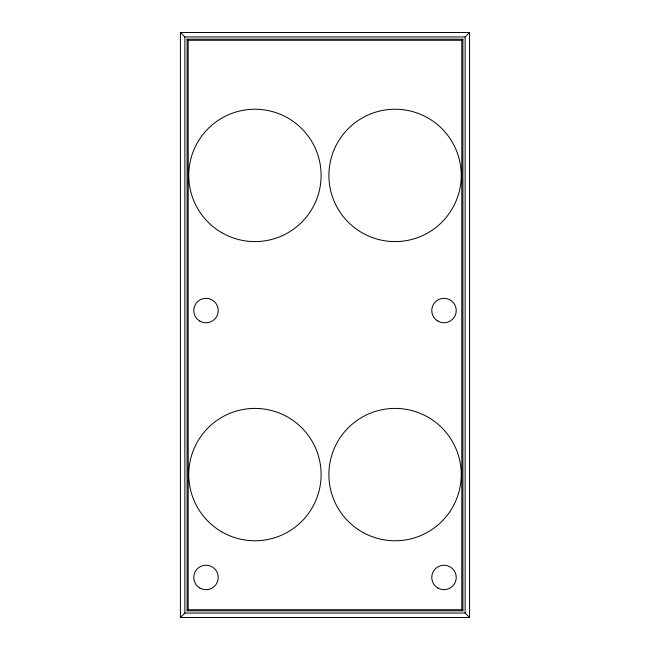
<?xml version="1.0" encoding="UTF-8"?>
<svg xmlns="http://www.w3.org/2000/svg" width="650" height="650" viewBox="0 0 650 650"><rect width="100%" height="100%" fill="white"/><g stroke="black" fill="none" stroke-linecap="round" stroke-linejoin="round"><path stroke-width="0.97" d="M462.906 610.829L461.801 609.716L461.801 40.284L462.906 39.171L187.094 39.171L187.094 610.829L462.906 610.829L462.906 39.171M469.584 617.5L465.132 613.048L465.132 36.953L469.584 32.5L180.416 32.5L180.416 617.5L469.584 617.5L469.584 32.5M180.416 617.5L184.868 613.048L184.868 36.953L180.416 32.5M187.094 610.829L188.199 609.716L188.199 40.284L187.094 39.171M184.868 36.953L465.132 36.953M188.199 40.284L461.801 40.284M188.199 609.716L461.801 609.716M184.868 613.048L465.132 613.048M437.889 588.055A12.236 12.236 0 0 0 456.235 577.46A12.236 12.236 0 0 0 437.889 566.865A12.236 12.236 0 0 0 437.889 588.055M199.883 588.055A12.236 12.236 0 0 0 218.229 577.46A12.236 12.236 0 0 0 199.883 566.865A12.236 12.236 0 0 0 199.883 588.055M199.883 321.141A12.236 12.236 0 0 0 218.229 310.546A12.236 12.236 0 0 0 199.883 299.951A12.236 12.236 0 0 0 199.883 321.141M437.206 320.71A12.236 12.236 0 0 0 456.211 311.342A12.236 12.236 0 0 0 438.587 299.569A12.236 12.236 0 0 0 437.206 320.71M221.845 531.895A66.17 66.17 0 0 0 321.108 474.589A66.17 66.17 0 0 0 221.845 417.276A66.17 66.17 0 0 0 221.845 531.895M358.304 529.612A66.17 66.17 0 0 0 461.102 478.912A66.17 66.17 0 0 0 365.796 415.236A66.17 66.17 0 0 0 358.304 529.612M221.845 232.724A66.17 66.17 0 0 0 321.108 175.411A66.17 66.17 0 0 0 221.845 118.105A66.17 66.17 0 0 0 221.845 232.724M358.304 230.433A66.17 66.17 0 0 0 461.102 179.741A66.17 66.17 0 0 0 365.796 116.066A66.17 66.17 0 0 0 358.304 230.433"/></g></svg>
